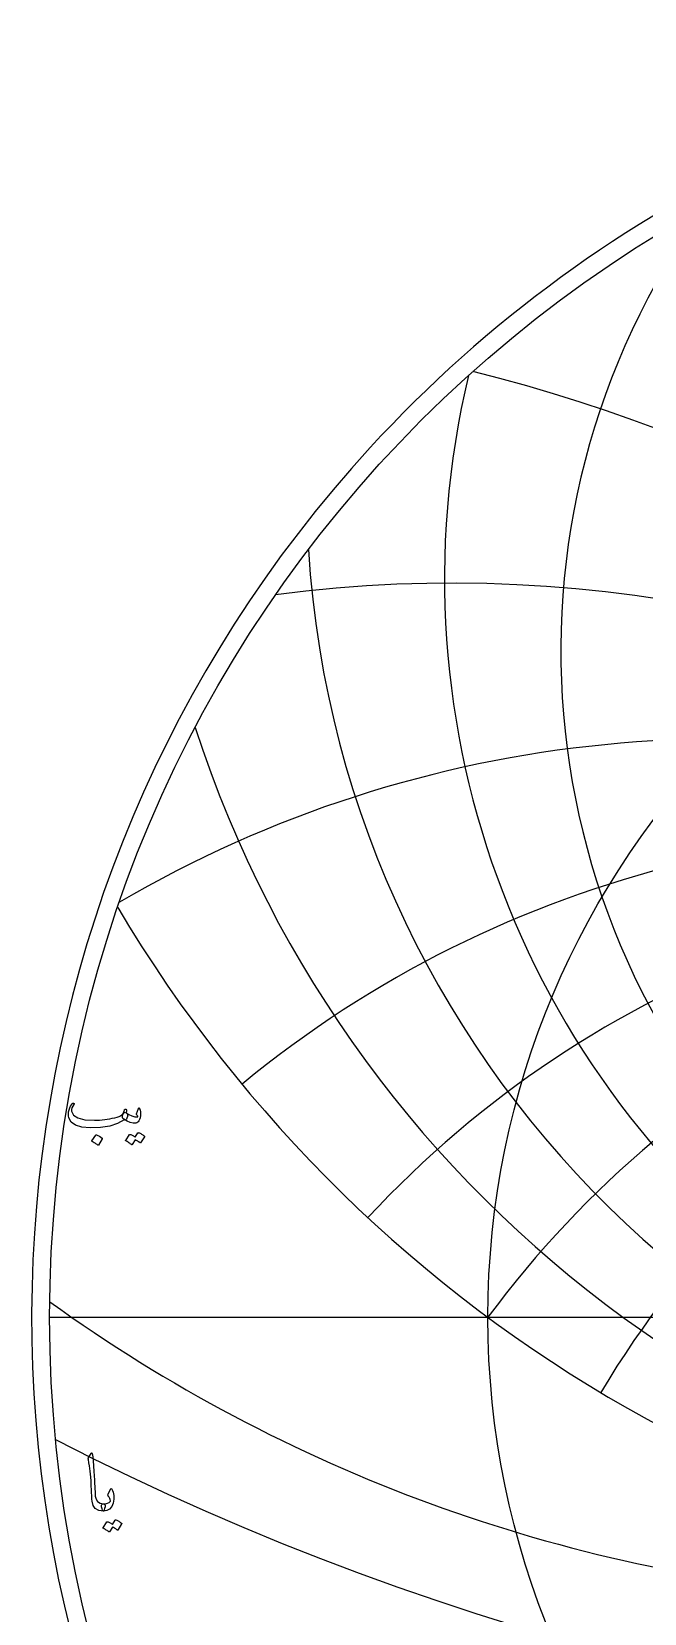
# Model space of a CAD drawing. Header units: millimetres. Extents: x -62 to 62, y -62 to 63.
# Drawn here: x -61.6 to -32.3, y -14.2 to 61.6 of the extents above; entities that cross this region are included whole.
import ezdxf

# ---------------------------------------------------------------- set-up
doc = ezdxf.new("R2010")
doc.units = ezdxf.units.MM
for name, color, linetype in [('CUT_OUTER', 1, 'Continuous'), ('ENGRAVE', 7, 'Continuous'), ('ENGRAVE_FINE', 8, 'Continuous'), ('TEXT', 5, 'Continuous')]:
    doc.layers.add(name, color=color, linetype=linetype)

msp = doc.modelspace()

# ---------------------------------------------------------------- linework, layer by layer
at = {"layer": 'CUT_OUTER'}
for centre, radius, start, end in [((-0.0002, -0.0002), 61.6124, 137.460696, 87.802279), ((-0.0008, 0.0012), 61.6111, 92.196778, 137.461198)]:
    msp.add_arc(centre, radius, start, end, dxfattribs=at)
at = {"layer": 'ENGRAVE'}
msp.add_lwpolyline([(-60.75, 0), (60.75, 0)], dxfattribs=at)
for radius in [60.75, 39.7663]:
    msp.add_circle((0, 0), radius, dxfattribs=at)
for centre, radius, start, end in [((0, 31.9166), 36.2718, 144.142935, 35.857065), ((0, 35.3674), 41.8437, 166.542493, 13.457507), ((0, 39.8219), 48.456, 183.613166, 356.386834), ((0, 45.7087), 56.5502, 197.989873, 342.010127), ((0, -29.4255), 49.4694, 36.5, 143.5), ((0, -29.4255), 49.4694, 36.5, 143.5), ((0, 53.7411), 66.854, 210.685518, 329.314482), ((-16.5988, 61.9475), 75.4611, 234.195235, 265.605148)]:
    msp.add_arc(centre, radius, start, end, dxfattribs=at)
at = {"layer": 'ENGRAVE_FINE'}
for centre, radius, start, end in [((-58.9553, -29.4255), 76.9607, 13.687737, 76.118946), ((-58.9553, -29.4255), 76.9607, 13.687737, 76.118946), ((-41.5097, -29.4255), 64.5777, 17.483263, 97.495428), ((-41.5097, -29.4255), 64.5777, 17.483263, 97.495428), ((-28.5612, -29.4255), 57.1223, 21.558132, 120.328322), ((-28.5612, -29.4255), 57.1223, 21.558132, 120.328322), ((-18.0054, -29.4255), 52.6442, 26.002788, 129.565451), ((-18.0054, -29.4255), 52.6442, 26.002788, 129.565451), ((-8.7228, -29.4255), 50.2325, 30.932848, 137.092193), ((-8.7228, -29.4255), 50.2325, 30.932848, 137.092193), ((8.7228, -29.4255), 50.2325, 42.907807, 149.067152), ((8.7228, -29.4255), 50.2325, 42.907807, 149.067152), ((0, 111.8466), 132.3276, 242.809626, 297.190374)]:
    msp.add_arc(centre, radius, start, end, dxfattribs=at)
at = {"layer": 'TEXT'}
for points in [[(-57.0892, 9.7903), (-57.0855, 9.7884), (-57.082, 9.7865), (-57.0788, 9.7846), (-57.0758, 9.7827), (-57.0728, 9.7805), (-57.0696, 9.7779), (-57.0661, 9.7748), (-57.0624, 9.7712), (-57.0315, 9.7348), (-57.0193, 9.683), (-57.0258, 9.616), (-57.0509, 9.5336), (-57.0741, 9.4835), (-57.0979, 9.4521), (-57.122, 9.4394), (-57.1467, 9.4454), (-57.1592, 9.4514), (-57.1697, 9.454), (-57.1783, 9.4533), (-57.185, 9.4493), (-57.4993, 9.2773), (-57.8748, 9.1561), (-58.3117, 9.0857), (-58.8099, 9.066), (-59.2128, 9.1005), (-59.517, 9.1925), (-59.7225, 9.342), (-59.8293, 9.5489), (-59.8458, 9.6466), (-59.8494, 9.7443), (-59.8401, 9.8421), (-59.8178, 9.9398), (-59.7874, 10.0262), (-59.7498, 10.1055), (-59.705, 10.1776), (-59.653, 10.2425), (-59.6432, 10.2507), (-59.6329, 10.2559), (-59.6221, 10.2583), (-59.6109, 10.2579), (-59.6003, 10.2533), (-59.5917, 10.2473), (-59.585, 10.2399), (-59.5802, 10.231), (-59.578, 10.2224), (-59.5792, 10.2119), (-59.5838, 10.1994), (-59.5917, 10.185), (-59.6473, 10.1036), (-59.6837, 10.0241), (-59.7009, 9.9465), (-59.699, 9.8708), (-59.608, 9.6811), (-59.3963, 9.5451), (-59.0638, 9.4627), (-58.6106, 9.4339), (-58.4862, 9.4358), (-58.362, 9.4416), (-58.2381, 9.4512), (-58.1144, 9.4646), (-57.9916, 9.4818), (-57.8705, 9.5029), (-57.7511, 9.5278), (-57.6334, 9.5566), (-57.5192, 9.5891), (-57.4255, 9.6217), (-57.3525, 9.6543), (-57.3, 9.6869), (-57.2798, 9.7041), (-57.2612, 9.7252), (-57.2443, 9.7501), (-57.2291, 9.7788), (-57.2149, 9.8109), (-57.2008, 9.8459), (-57.1871, 9.8837), (-57.1735, 9.9245), (-57.1683, 9.9369), (-57.1601, 9.9474), (-57.1491, 9.9561), (-57.1352, 9.9628), (-57.1204, 9.9664), (-57.1065, 9.9657), (-57.0935, 9.9606), (-57.0816, 9.9513), (-57.072, 9.9383), (-57.0662, 9.9225), (-57.0643, 9.9039), (-57.0662, 9.8823)], [(-57.2042, 9.4837), (-57.2459, 9.5233), (-57.2674, 9.5728), (-57.2689, 9.6325), (-57.2502, 9.7022), (-57.2097, 9.7647), (-57.1726, 9.8028), (-57.1388, 9.8164), (-57.1084, 9.8057), (-56.9647, 9.7106), (-56.821, 9.6437), (-56.6773, 9.6052), (-56.5336, 9.5949), (-56.5285, 9.5958), (-56.5249, 9.5987), (-56.5228, 9.6035), (-56.5221, 9.6102), (-56.5256, 9.6229), (-56.5364, 9.6418), (-56.5544, 9.667), (-56.5795, 9.6984), (-56.5843, 9.7079), (-56.5872, 9.7175), (-56.5882, 9.7271), (-56.5872, 9.7367), (-56.4952, 10.0011), (-56.4909, 10.0112), (-56.4857, 10.0183), (-56.4794, 10.0227), (-56.4722, 10.0241), (-56.4651, 10.0229), (-56.4588, 10.0193), (-56.4536, 10.0133), (-56.4492, 10.0049), (-56.4205, 9.9189), (-56.4033, 9.8334), (-56.3975, 9.7484), (-56.4033, 9.6639), (-56.4219, 9.5587), (-56.4473, 9.4732), (-56.4794, 9.4073), (-56.5182, 9.3611), (-56.5477, 9.3357), (-56.5748, 9.317), (-56.5994, 9.3051), (-56.6217, 9.2998), (-56.7501, 9.2969), (-56.89, 9.3266), (-57.0413, 9.3889), (-57.2042, 9.4837)], [(-58.5417, 8.725), (-58.5369, 8.7297), (-58.5302, 8.7326), (-58.5215, 8.7336), (-58.511, 8.7326), (-58.4365, 8.7024), (-58.3663, 8.6656), (-58.3005, 8.622), (-58.2389, 8.5717), (-58.2329, 8.564), (-58.2303, 8.5563), (-58.231, 8.5487), (-58.2351, 8.541), (-58.4152, 8.2498), (-58.4219, 8.2428), (-58.4305, 8.2411), (-58.4411, 8.2447), (-58.4535, 8.2536), (-58.4643, 8.2613), (-58.4813, 8.2728), (-58.5045, 8.2881), (-58.534, 8.3072), (-58.5702, 8.3302), (-58.6135, 8.3571), (-58.664, 8.3877), (-58.7218, 8.4222), (-58.7294, 8.428), (-58.7333, 8.4337), (-58.7333, 8.4395), (-58.7294, 8.4452)], [(-56.5221, 8.8323), (-56.5173, 8.8371), (-56.5106, 8.8399), (-56.5019, 8.8409), (-56.4914, 8.8399), (-56.4537, 8.8258), (-56.4171, 8.8102), (-56.3818, 8.7932), (-56.3477, 8.7748), (-56.3145, 8.7547), (-56.2821, 8.7326), (-56.2503, 8.7087), (-56.2193, 8.6828), (-56.2133, 8.6749), (-56.2107, 8.6665), (-56.2114, 8.6577), (-56.2155, 8.6483), (-56.3994, 8.3571), (-56.4045, 8.3532), (-56.4119, 8.3532), (-56.4217, 8.3571), (-56.4339, 8.3647), (-56.4423, 8.3718), (-56.456, 8.3815), (-56.4749, 8.3938), (-56.4991, 8.4088), (-56.5288, 8.4266), (-56.5642, 8.4476), (-56.6054, 8.4717), (-56.6524, 8.4989), (-56.798, 8.2728), (-56.8047, 8.2658), (-56.8133, 8.2641), (-56.8238, 8.2677), (-56.8363, 8.2766), (-56.8471, 8.2842), (-56.8641, 8.2957), (-56.8873, 8.3111), (-56.9168, 8.3302), (-56.9529, 8.3532), (-56.9963, 8.3801), (-57.0468, 8.4107), (-57.1046, 8.4452), (-57.1105, 8.451), (-57.1132, 8.4567), (-57.1125, 8.4624), (-57.1084, 8.4682), (-56.9206, 8.748), (-56.9158, 8.7527), (-56.9091, 8.7556), (-56.9005, 8.7566), (-56.89, 8.7556), (-56.8579, 8.7452), (-56.8267, 8.7331), (-56.7965, 8.7193), (-56.7673, 8.7039), (-56.7391, 8.687), (-56.7118, 8.6689), (-56.6854, 8.6496), (-56.66, 8.6292)], [(-58.7624, -6.5201), (-58.755, -6.5086), (-58.748, -6.5009), (-58.7416, -6.4971), (-58.7356, -6.4971), (-58.7265, -6.5021), (-58.7183, -6.5172), (-58.7112, -6.5423), (-58.7049, -6.5776), (-58.6733, -6.8638), (-58.6474, -7.1284), (-58.6273, -7.3716), (-58.613, -7.5931), (-58.6037, -7.7826), (-58.5952, -7.9524), (-58.5874, -8.1026), (-58.5804, -8.2331), (-58.5743, -8.344), (-58.5694, -8.4352), (-58.5656, -8.5069), (-58.5631, -8.5588), (-58.5291, -8.7145), (-58.4539, -8.829), (-58.3375, -8.9023), (-58.1799, -8.9344), (-58.1361, -8.9459), (-58.1081, -8.9727), (-58.0958, -9.0149), (-58.0994, -9.0724), (-58.1174, -9.1629), (-58.1368, -9.2276), (-58.1576, -9.2664), (-58.1799, -9.2793), (-58.4017, -9.2501), (-58.565, -9.1624), (-58.67, -9.0163), (-58.7164, -8.8118), (-58.7237, -8.7139), (-58.7303, -8.6158), (-58.7362, -8.5175), (-58.7413, -8.419), (-58.746, -8.3202), (-58.7504, -8.2211), (-58.7546, -8.1218), (-58.7586, -8.0223), (-58.7658, -7.8325), (-58.7758, -7.6616), (-58.7888, -7.5096), (-58.8046, -7.3766), (-58.8232, -7.2488), (-58.8448, -7.1126), (-58.8692, -6.9681), (-58.8965, -6.8152), (-58.9001, -6.7876), (-58.8994, -6.7625), (-58.8944, -6.7397), (-58.885, -6.7193)], [(-57.95, -8.4707), (-57.8427, -8.2331), (-57.8269, -8.207), (-57.8101, -8.1976), (-57.7924, -8.2051), (-57.7737, -8.2293), (-57.7392, -8.3017), (-57.7124, -8.3773), (-57.6932, -8.456), (-57.6817, -8.5378), (-57.6781, -8.6231), (-57.6827, -8.7126), (-57.6954, -8.8061), (-57.7162, -8.9037), (-57.7797, -9.068), (-57.8781, -9.1854), (-58.0115, -9.2558), (-58.1799, -9.2793), (-58.1993, -9.2671), (-58.2192, -9.2304), (-58.2395, -9.1694), (-58.2604, -9.0839), (-58.2664, -9.0381), (-58.2652, -9.0005), (-58.2568, -8.971), (-58.2412, -8.9497), (-58.2288, -8.9416), (-58.2144, -8.9363), (-58.1981, -8.9339), (-58.1799, -8.9344), (-58.0738, -8.931), (-57.9816, -8.9095), (-57.9033, -8.8697), (-57.8388, -8.8118), (-57.836, -8.8072), (-57.835, -8.8012), (-57.836, -8.7938), (-57.8388, -8.7849), (-57.8539, -8.7308), (-57.8762, -8.6757), (-57.9057, -8.6197), (-57.9423, -8.5627), (-57.9543, -8.5411), (-57.9596, -8.5186), (-57.9581, -8.4951), (-57.95, -8.4707)], [(-57.6089, -9.7123), (-57.6041, -9.7076), (-57.5974, -9.7047), (-57.5888, -9.7037), (-57.5782, -9.7047), (-57.5405, -9.7188), (-57.504, -9.7344), (-57.4687, -9.7514), (-57.4345, -9.7698), (-57.4014, -9.7899), (-57.3689, -9.812), (-57.3372, -9.8359), (-57.3062, -9.8618), (-57.3002, -9.8697), (-57.2975, -9.8781), (-57.2982, -9.887), (-57.3023, -9.8963), (-57.4863, -10.1875), (-57.4913, -10.1914), (-57.4987, -10.1914), (-57.5085, -10.1875), (-57.5208, -10.1799), (-57.5291, -10.1728), (-57.5428, -10.1631), (-57.5617, -10.1508), (-57.5859, -10.1358), (-57.6156, -10.118), (-57.6511, -10.097), (-57.6923, -10.0729), (-57.7392, -10.0457), (-57.8848, -10.2719), (-57.8915, -10.2788), (-57.9002, -10.2805), (-57.9107, -10.2769), (-57.9231, -10.268), (-57.9339, -10.2604), (-57.9509, -10.2489), (-57.9742, -10.2335), (-58.0036, -10.2144), (-58.0398, -10.1914), (-58.0831, -10.1645), (-58.1337, -10.1339), (-58.1914, -10.0994), (-58.1974, -10.0937), (-58.2, -10.0879), (-58.1993, -10.0822), (-58.1952, -10.0764), (-58.0075, -9.7967), (-58.0027, -9.7919), (-57.996, -9.789), (-57.9873, -9.788), (-57.9768, -9.789), (-57.9447, -9.7994), (-57.9136, -9.8115), (-57.8834, -9.8253), (-57.8542, -9.8407), (-57.8259, -9.8576), (-57.7986, -9.8757), (-57.7722, -9.895), (-57.7469, -9.9155)]]:
    msp.add_lwpolyline(points, close=True, dxfattribs=at)

doc.saveas('drawing.dxf')
